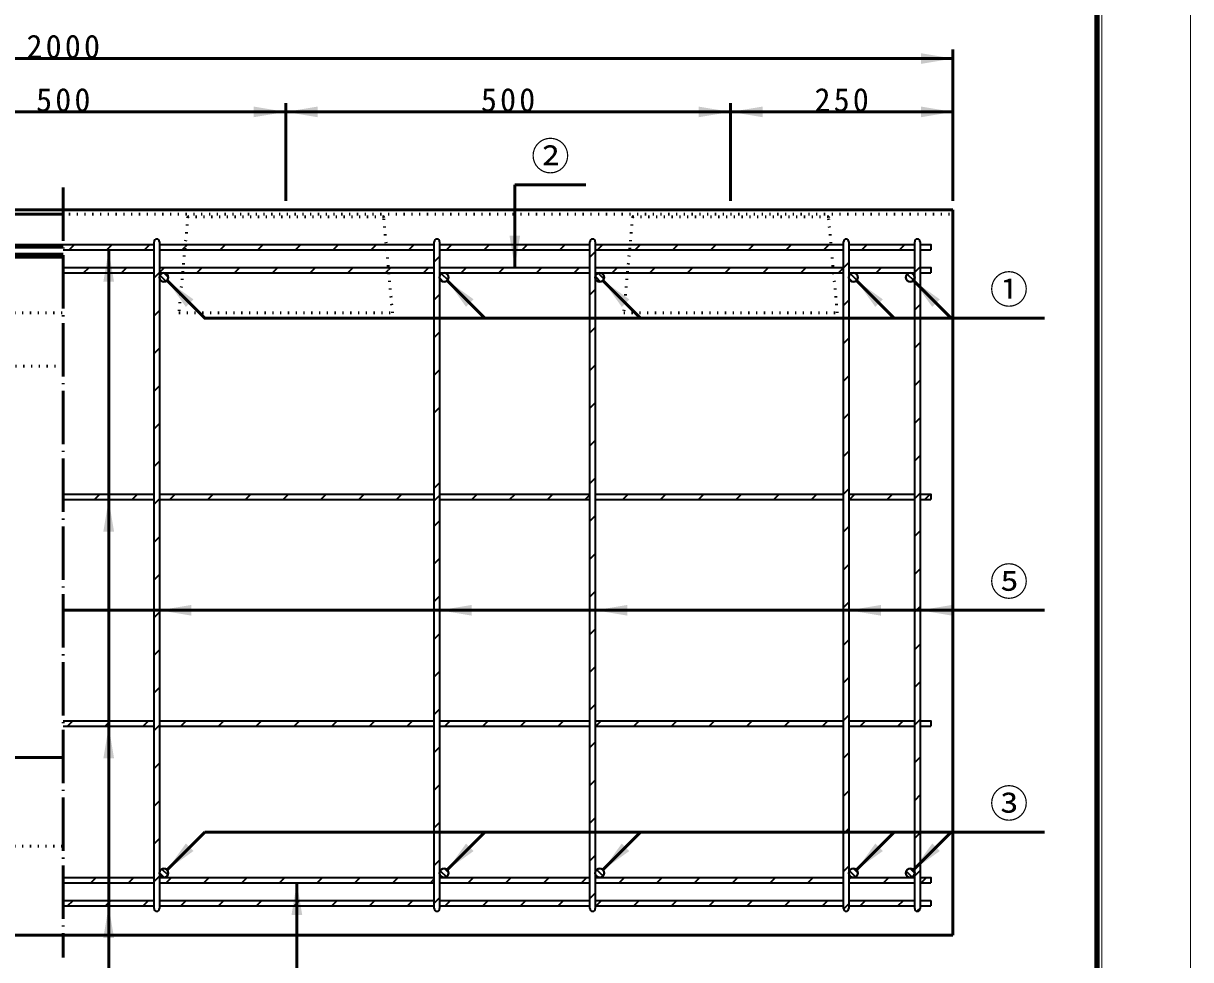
# Model space of a CAD drawing. Units: millimetres, scale not verified. Extents: x -2102 to 2102, y -1485 to 1485.
# Drawn here: x 790 to 2102, y -670 to 383 of the extents above; entities that cross this region are included whole.
import ezdxf
from ezdxf.enums import TextEntityAlignment as Align

# ---------------------------------------------------------------- set-up
doc = ezdxf.new("R2010")
doc.units = ezdxf.units.MM
doc.header["$LTSCALE"] = 5
doc.linetypes.add('DOTTED', pattern=[1.75, 0.25, -1.5])
doc.linetypes.add('LONG_DASHED_DOTTED', pattern=[15.25, 12, -1.5, 0.25, -1.5])
doc.layers.add('0-0_V-nasSTD', color=7, linetype='Continuous', lineweight=35)
doc.layers.add('0-1_0', color=7, linetype='Continuous', lineweight=50)
doc.styles.add('ＭＳ ゴシック', font='')
doc.styles.get('ＭＳ ゴシック').set_extended_font_data('MS Gothic')

msp = doc.modelspace()

# ---------------------------------------------------------------- linework, layer by layer
at = {"layer": '0-0_V-nasSTD', "lineweight": 50}
for p, q in [((1342.776, 201.829), (1342.776, 108.782)), ((886.276, -725.173), (886.276, 128.827)), ((1309.238, 51.82), (1266.812, 94.246)), ((1484.238, 51.82), (1441.812, 94.246)), ((1769.238, 51.82), (1726.812, 94.246)), ((1833.238, 51.82), (1790.812, 94.246)), ((1938.276, -276.673), (835.276, -276.673)), ((994.238, -526.251), (951.812, -568.677)), ((1938.276, -526.251), (994.238, -526.251)), ((1309.238, -526.251), (1266.812, -568.677)), ((1484.238, -526.251), (1441.812, -568.677)), ((1769.238, -526.251), (1726.812, -568.677)), ((1833.238, -526.251), (1790.812, -568.677)), ((1097.776, -725.173), (1097.776, -583.213))]:
    msp.add_line(p, q, dxfattribs=at)
at = {"layer": '0-0_V-nasSTD'}
for p, q in [((943.894, 100.19), (950.684, 93.4)), ((948.374, 102.781), (953.275, 97.88)), ((1258.364, 96.847), (1262.341, 92.87)), ((1260.406, 101.876), (1267.37, 94.912)), ((1433.35, 98.638), (1439.132, 92.855)), ((1436.575, 102.483), (1442.978, 96.081)), ((1718.488, 96.343), (1721.837, 92.993)), ((1720.188, 101.714), (1727.208, 94.693)), ((1782.698, 95.772), (1785.267, 93.203)), ((1783.991, 101.55), (1791.045, 94.496)), ((943.283, -571.955), (948.533, -577.206)), ((946.106, -567.708), (952.781, -574.382)), ((1259.056, -569.531), (1265.958, -576.433)), ((1263.841, -567.245), (1268.244, -571.648)), ((1433.949, -574.718), (1435.771, -576.54)), ((1434.862, -568.56), (1441.929, -575.627)), ((1718.914, -569.769), (1725.72, -576.575)), ((1723.431, -567.215), (1728.274, -572.058)), ((1782.79, -570.005), (1789.484, -576.699)), ((1787.072, -567.217), (1792.272, -572.416))]:
    msp.add_line(p, q, dxfattribs=at)
at = {"layer": '0-0_V-nasSTD', "lineweight": 18}
for points in [[(-2102.5, -1485), (-2102.5, 1485), (2102.5, 1485), (2102.5, -1485)], [(-2002.5, -1385), (-2002.5, 1385), (2002.5, 1385), (2002.5, -1385)]]:
    msp.add_lwpolyline(points, close=True, dxfattribs=at)
at = {"layer": '0-0_V-nasSTD', "lineweight": 100}
msp.add_lwpolyline([(1997.5, -1380), (1997.5, 1380), (-1997.5, 1380)], dxfattribs=at)
at = {"layer": '0-0_V-nasSTD', "lineweight": 50}
msp.add_lwpolyline([(1938.276, 51.82), (994.238, 51.82), (951.812, 94.246)], dxfattribs=at)
at = {"layer": '0-0_V-nasSTD'}
for centre, start, end in [((948.276, 97.782), 90, 180), ((948.276, 97.782), 180, 90), ((1263.276, 97.782), 90, 180), ((1263.276, 97.782), 180, 90), ((1438.276, 97.782), 90, 180), ((1438.276, 97.782), 180, 90), ((1723.276, 97.782), 90, 180), ((1723.276, 97.782), 180, 90), ((1787.276, 97.782), 90, 0), ((1787.276, 97.782), 0, 90), ((948.276, -572.213), 270, 180), ((948.276, -572.213), 180, 270), ((1263.276, -572.213), 270, 180), ((1263.276, -572.213), 180, 270), ((1438.276, -572.213), 270, 180), ((1438.276, -572.213), 180, 270), ((1723.276, -572.213), 270, 180), ((1723.276, -572.213), 180, 242.15429), ((1723.276, -572.213), 242.15429, 270), ((1787.276, -572.213), 0, 270), ((1787.276, -572.213), 270, 0)]:
    msp.add_arc(centre, 5, start, end, dxfattribs=at)
for points in [[(1799.276, 337.874), (1799.276, 349.874), (1835.276, 343.874)], [(1049.276, 277.874), (1049.276, 289.874), (1085.276, 283.874)], [(1085.276, 283.874), (1121.276, 277.874), (1121.276, 289.874)], [(1549.276, 277.874), (1549.276, 289.874), (1585.276, 283.874)], [(1585.276, 283.874), (1621.276, 277.874), (1621.276, 289.874)], [(1799.276, 277.874), (1799.276, 289.874), (1835.276, 283.874)], [(1336.776, 144.782), (1342.776, 108.782), (1348.776, 144.782)], [(880.276, 92.827), (886.276, 128.827), (892.276, 92.827)], [(951.812, 94.246), (973.025, 64.547), (981.51, 73.033)], [(1266.812, 94.246), (1288.025, 64.547), (1296.51, 73.033)], [(1441.812, 94.246), (1463.025, 64.547), (1471.51, 73.033)], [(1726.812, 94.246), (1748.025, 64.547), (1756.51, 73.033)], [(1790.812, 94.246), (1812.025, 64.547), (1820.51, 73.033)], [(880.276, -188.173), (886.276, -152.173), (892.276, -188.173)], [(943.276, -276.673), (979.276, -282.673), (979.276, -270.673)], [(1258.276, -276.673), (1294.276, -282.673), (1294.276, -270.673)], [(1433.276, -276.673), (1469.276, -282.673), (1469.276, -270.673)], [(1718.276, -276.673), (1754.276, -282.673), (1754.276, -270.673)], [(1798.276, -276.673), (1834.276, -282.673), (1834.276, -270.673)], [(880.276, -443.173), (886.276, -407.173), (892.276, -443.173)], [(951.812, -568.677), (973.025, -538.979), (981.51, -547.464)], [(1266.812, -568.677), (1288.025, -538.979), (1296.51, -547.464)], [(1441.812, -568.677), (1463.025, -538.979), (1471.51, -547.464)], [(1726.812, -568.677), (1748.025, -538.979), (1756.51, -547.464)], [(1790.812, -568.677), (1812.025, -538.979), (1820.51, -547.464)], [(1091.776, -619.213), (1097.776, -583.213), (1103.776, -619.213)], [(880.276, -645.173), (886.276, -609.173), (892.276, -645.173)]]:
    msp.add_solid(points, dxfattribs=at)
at = {"layer": '0-1_0'}
for p, q in [((-164.724, 343.874), (1835.276, 343.874)), ((1835.276, 183.874), (1835.276, 353.874)), ((1085.276, 183.874), (1085.276, 293.874)), ((1585.276, 183.874), (1585.276, 293.874)), ((585.276, 283.874), (1085.276, 283.874)), ((1085.276, 283.874), (1585.276, 283.874)), ((1585.276, 283.874), (1835.276, 283.874)), ((1342.776, 201.829), (1422.776, 201.829)), ((-164.724, 173.874), (1835.276, 173.874)), ((1835.276, 173.874), (1835.276, -642.126)), ((-164.724, 168.874), (835.276, 168.874)), ((-164.724, 133.889), (835.276, 133.889)), ((-164.724, 131.874), (835.276, 131.874)), ((-164.724, 123.874), (835.276, 123.874)), ((-164.724, 120.516), (835.276, 120.516)), ((-44.724, -442.126), (835.276, -442.126)), ((-164.724, -642.126), (1835.276, -642.126))]:
    msp.add_line(p, q, dxfattribs=at)
at = {"layer": '0-1_0', "linetype": 'LONG_DASHED_DOTTED'}
msp.add_line((835.276, 198.874), (835.276, -667.126), dxfattribs=at)
at = {"layer": '0-1_0', "linetype": 'DOTTED'}
for p, q in [((-164.724, 168.874), (1835.276, 168.874)), ((975.276, 165.874), (965.276, 57.874)), ((975.276, 165.874), (972.276, 168.874)), ((1205.276, 57.874), (1195.276, 165.874)), ((1475.276, 165.874), (1465.276, 57.874)), ((1475.276, 165.874), (1472.276, 168.874)), ((1705.276, 57.874), (1695.276, 165.874)), ((-164.724, 57.874), (835.276, 57.874)), ((965.276, 57.874), (1205.276, 57.874)), ((1465.276, 57.874), (1705.276, 57.874)), ((835.276, -2.126), (-164.724, -2.126)), ((-164.724, -542.126), (835.276, -542.126))]:
    msp.add_line(p, q, dxfattribs=at)
at = {"layer": '0-1_0', "lineweight": 35}
for p, q in [((835.276, 134.827), (937.276, 134.827)), ((841.75, 128.827), (847.75, 134.827)), ((884.177, 128.827), (890.177, 134.827)), ((926.603, 128.827), (932.603, 134.827)), ((937.276, -612.173), (937.276, 137.827)), ((943.276, 137.827), (943.276, -612.173)), ((943.276, 134.827), (1252.276, 134.827)), ((969.03, 128.827), (972.133, 131.931)), ((975.03, 134.827), (972.133, 131.931)), ((1011.456, 128.827), (1017.456, 134.827)), ((1053.882, 128.827), (1059.882, 134.827)), ((1096.309, 128.827), (1102.309, 134.827)), ((1138.735, 128.827), (1144.735, 134.827)), ((1181.162, 128.827), (1187.162, 134.827)), ((1223.588, 128.827), (1229.588, 134.827)), ((1252.276, -612.173), (1252.276, 137.827)), ((1258.276, 137.827), (1258.276, -612.173)), ((1258.276, 134.827), (1427.276, 134.827)), ((1266.014, 128.827), (1272.014, 134.827)), ((1308.441, 128.827), (1314.441, 134.827)), ((1350.867, 128.827), (1356.867, 134.827)), ((1393.294, 128.827), (1399.294, 134.827)), ((1427.276, -612.173), (1427.276, 137.827)), ((1433.276, 137.827), (1433.276, -612.173)), ((1433.276, 134.827), (1712.276, 134.827)), ((1441.72, 134.827), (1435.72, 128.827)), ((1484.146, 134.827), (1478.146, 128.827)), ((1526.573, 134.827), (1520.573, 128.827)), ((1568.999, 134.827), (1562.999, 128.827)), ((1605.426, 128.827), (1611.426, 134.827)), ((1647.852, 128.827), (1653.852, 134.827)), ((1690.278, 128.827), (1696.278, 134.827)), ((1712.276, -612.173), (1712.276, 137.827)), ((1718.276, 137.827), (1718.276, -612.173)), ((1718.276, 134.827), (1792.276, 134.827)), ((1732.705, 128.827), (1738.705, 134.827)), ((1775.131, 128.827), (1781.131, 134.827)), ((1792.276, -612.173), (1792.276, 137.827)), ((1798.276, 137.827), (1798.276, -612.173)), ((835.276, 128.827), (937.276, 128.827)), ((943.276, 128.827), (1252.276, 128.827)), ((1258.276, 121.089), (1252.276, 115.089)), ((1258.276, 128.827), (1427.276, 128.827)), ((1433.276, 126.383), (1427.276, 120.383)), ((1433.276, 128.827), (1712.276, 128.827)), ((1718.276, 128.827), (1792.276, 128.827)), ((1798.276, 128.827), (1810.276, 128.827)), ((835.276, 108.782), (937.276, 108.782)), ((858.131, 102.782), (864.131, 108.782)), ((900.558, 102.782), (906.558, 108.782)), ((943.276, 108.782), (1252.276, 108.782)), ((948.984, 108.782), (943.276, 103.074)), ((991.41, 108.782), (985.41, 102.782)), ((1027.837, 102.782), (1033.837, 108.782)), ((1070.263, 102.782), (1076.263, 108.782)), ((1112.69, 102.782), (1118.69, 108.782)), ((1155.116, 102.782), (1161.116, 108.782)), ((1197.542, 102.782), (1200.815, 106.054)), ((1203.542, 108.782), (1200.815, 106.054)), ((1239.969, 102.782), (1245.969, 108.782)), ((1258.276, 108.782), (1427.276, 108.782)), ((1282.395, 102.782), (1288.395, 108.782)), ((1324.822, 102.782), (1330.822, 108.782)), ((1367.248, 102.782), (1373.248, 108.782)), ((1409.674, 102.782), (1415.674, 108.782)), ((1433.276, 108.782), (1712.276, 108.782)), ((1452.101, 102.782), (1458.101, 108.782)), ((1500.527, 108.782), (1494.527, 102.782)), ((1542.954, 108.782), (1536.954, 102.782)), ((1579.38, 102.782), (1585.38, 108.782)), ((1621.807, 102.782), (1627.807, 108.782)), ((1664.233, 102.782), (1670.233, 108.782)), ((1706.659, 102.782), (1712.276, 108.398)), ((1718.276, 114.398), (1712.276, 108.398)), ((1718.276, 108.782), (1792.276, 108.782)), ((1749.086, 102.782), (1755.086, 108.782)), ((1798.276, 109.545), (1792.276, 103.545)), ((835.276, 102.782), (937.276, 102.782)), ((943.276, 103.074), (937.276, 97.074)), ((943.276, 102.782), (1252.276, 102.782)), ((1258.276, 102.782), (1427.276, 102.782)), ((1433.276, 102.782), (1712.276, 102.782)), ((1718.276, 102.782), (1792.276, 102.782)), ((1791.512, 102.782), (1792.276, 103.545)), ((1798.276, 102.827), (1810.276, 102.827)), ((1433.276, 83.957), (1427.276, 77.957)), ((1258.276, 78.662), (1252.276, 72.662)), ((1718.276, 71.972), (1712.276, 65.972)), ((1798.276, 67.119), (1792.276, 61.119)), ((943.276, 60.647), (937.276, 54.647)), ((1433.276, 41.53), (1427.276, 35.53)), ((1258.276, 36.236), (1252.276, 30.236)), ((1718.276, 29.545), (1712.276, 23.545)), ((943.276, 18.221), (937.276, 12.221)), ((1798.276, 24.693), (1792.276, 18.693)), ((1258.276, -6.19), (1252.276, -12.19)), ((1433.276, -0.896), (1427.276, -6.896)), ((1718.276, -12.881), (1712.276, -18.881)), ((943.276, -24.206), (937.276, -30.206)), ((1798.276, -17.734), (1792.276, -23.734)), ((1258.276, -48.617), (1252.276, -54.617)), ((1433.276, -43.322), (1427.276, -49.322)), ((1718.276, -55.307), (1712.276, -61.307)), ((1798.276, -60.16), (1792.276, -66.16)), ((943.276, -66.632), (937.276, -72.632)), ((1433.276, -85.749), (1427.276, -91.749)), ((1718.276, -97.734), (1712.276, -103.734)), ((1798.276, -102.587), (1792.276, -108.587)), ((943.276, -109.058), (937.276, -115.058)), ((1433.276, -128.175), (1427.276, -134.175)), ((1258.276, -133.47), (1252.276, -139.47)), ((1718.276, -140.16), (1712.276, -146.16)), ((835.276, -146.173), (937.276, -146.173)), ((835.276, -152.173), (937.276, -152.173)), ((870.309, -152.173), (876.309, -146.173)), ((912.735, -152.173), (918.735, -146.173)), ((943.276, -151.485), (937.276, -157.485)), ((943.276, -146.173), (1252.276, -146.173)), ((943.276, -152.173), (1252.276, -152.173)), ((961.162, -146.173), (955.162, -152.173)), ((997.588, -152.173), (1003.588, -146.173)), ((1040.014, -152.173), (1046.014, -146.173)), ((1082.441, -152.173), (1088.441, -146.173)), ((1124.867, -152.173), (1130.867, -146.173)), ((1167.294, -152.173), (1173.294, -146.173)), ((1209.72, -152.173), (1215.72, -146.173)), ((1252.146, -152.173), (1252.276, -152.043)), ((1258.276, -147.651), (1252.276, -153.651)), ((1258.276, -146.173), (1427.276, -146.173)), ((1258.276, -152.173), (1427.276, -152.173)), ((1294.573, -152.173), (1300.573, -146.173)), ((1336.999, -152.173), (1342.999, -146.173)), ((1379.426, -152.173), (1385.426, -146.173)), ((1421.852, -152.173), (1427.276, -146.749)), ((1433.276, -146.173), (1712.276, -146.173)), ((1433.276, -152.173), (1712.276, -152.173)), ((1464.278, -152.173), (1470.278, -146.173)), ((1506.705, -152.173), (1512.705, -146.173)), ((1549.131, -152.173), (1555.131, -146.173)), ((1591.558, -152.173), (1597.558, -146.173)), ((1633.984, -152.173), (1639.984, -146.173)), ((1676.41, -152.173), (1682.41, -146.173)), ((1718.276, -146.173), (1792.276, -146.173)), ((1718.276, -152.173), (1792.276, -152.173)), ((1718.837, -152.173), (1724.837, -146.173)), ((1761.263, -152.173), (1767.263, -146.173)), ((1798.276, -145.013), (1792.276, -151.013)), ((1798.276, -152.173), (1810.276, -152.173)), ((1803.69, -152.173), (1809.69, -146.173)), ((1258.276, -175.896), (1252.276, -181.896)), ((1433.276, -170.602), (1427.276, -176.602)), ((1718.276, -182.587), (1712.276, -188.587)), ((943.276, -193.911), (937.276, -199.911)), ((1798.276, -187.439), (1792.276, -193.439)), ((1258.276, -218.322), (1252.276, -224.322)), ((1433.276, -213.028), (1427.276, -219.028)), ((1718.276, -225.013), (1712.276, -231.013)), ((1798.276, -229.866), (1792.276, -235.866)), ((943.276, -236.338), (937.276, -242.338)), ((1258.276, -260.749), (1252.276, -266.749)), ((1433.276, -255.455), (1427.276, -261.455)), ((1718.276, -267.439), (1712.276, -273.439)), ((1798.276, -272.292), (1792.276, -278.292)), ((943.276, -278.764), (937.276, -284.764)), ((1433.276, -297.881), (1427.276, -303.881)), ((1258.276, -303.175), (1252.276, -309.175)), ((1718.276, -309.866), (1712.276, -315.866)), ((1798.276, -314.719), (1792.276, -320.719)), ((943.276, -321.19), (937.276, -327.19)), ((1433.276, -340.307), (1427.276, -346.307)), ((1258.276, -345.602), (1252.276, -351.602)), ((1718.276, -352.292), (1712.276, -358.292)), ((943.276, -363.617), (937.276, -369.617)), ((1798.276, -357.145), (1792.276, -363.145)), ((1258.276, -388.028), (1252.276, -394.028)), ((1433.276, -382.734), (1427.276, -388.734)), ((835.276, -401.173), (937.276, -401.173)), ((840.014, -407.173), (846.014, -401.173)), ((882.441, -407.173), (888.441, -401.173)), ((924.867, -407.173), (930.867, -401.173)), ((943.276, -406.043), (937.276, -412.043)), ((943.276, -401.173), (1252.276, -401.173)), ((967.294, -407.173), (973.294, -401.173)), ((1009.72, -407.173), (1015.72, -401.173)), ((1052.146, -407.173), (1058.146, -401.173)), ((1094.573, -407.173), (1100.573, -401.173)), ((1136.999, -407.173), (1142.999, -401.173)), ((1179.426, -407.173), (1185.426, -401.173)), ((1221.852, -407.173), (1227.852, -401.173)), ((1258.276, -401.173), (1427.276, -401.173)), ((1264.278, -407.173), (1270.278, -401.173)), ((1306.705, -407.173), (1312.705, -401.173)), ((1349.131, -407.173), (1355.131, -401.173)), ((1391.558, -407.173), (1397.558, -401.173)), ((1433.276, -401.173), (1712.276, -401.173)), ((1433.984, -407.173), (1439.984, -401.173)), ((1476.41, -407.173), (1482.41, -401.173)), ((1518.837, -407.173), (1524.837, -401.173)), ((1561.263, -407.173), (1567.263, -401.173)), ((1603.69, -407.173), (1609.69, -401.173)), ((1646.116, -407.173), (1652.116, -401.173)), ((1688.543, -407.173), (1694.543, -401.173)), ((1718.276, -394.719), (1712.276, -400.719)), ((1718.276, -401.173), (1792.276, -401.173)), ((1730.969, -407.173), (1736.969, -401.173)), ((1773.395, -407.173), (1779.395, -401.173)), ((1798.276, -399.571), (1792.276, -405.571)), ((835.276, -407.173), (937.276, -407.173)), ((943.276, -407.173), (1252.276, -407.173)), ((1258.276, -407.173), (1427.276, -407.173)), ((1433.276, -407.173), (1712.276, -407.173)), ((1718.276, -407.173), (1792.276, -407.173)), ((1798.276, -407.173), (1810.276, -407.173)), ((1258.276, -430.455), (1252.276, -436.455)), ((1433.276, -425.16), (1427.276, -431.16)), ((1718.276, -437.145), (1712.276, -443.145)), ((1798.276, -441.998), (1792.276, -447.998)), ((943.276, -448.47), (937.276, -454.47)), ((1433.276, -467.587), (1427.276, -473.587)), ((1258.276, -472.881), (1252.276, -478.881)), ((1718.276, -479.571), (1712.276, -485.571)), ((1798.276, -484.424), (1792.276, -490.424)), ((943.276, -490.896), (937.276, -496.896)), ((1433.276, -510.013), (1427.276, -516.013)), ((1258.276, -515.307), (1252.276, -521.307)), ((1718.276, -521.998), (1712.276, -527.998)), ((943.276, -533.322), (937.276, -539.322)), ((1798.276, -526.851), (1792.276, -532.851)), ((1258.276, -557.734), (1252.276, -563.734)), ((1433.276, -552.439), (1427.276, -558.439)), ((835.276, -577.213), (937.276, -577.213)), ((866.107, -583.213), (872.107, -577.213)), ((908.533, -583.213), (914.533, -577.213)), ((943.276, -575.749), (937.276, -581.749)), ((943.276, -577.213), (1252.276, -577.213)), ((956.96, -577.213), (950.96, -583.213)), ((999.386, -577.213), (993.386, -583.213)), ((1035.812, -583.213), (1041.812, -577.213)), ((1078.239, -583.213), (1084.239, -577.213)), ((1120.665, -583.213), (1126.665, -577.213)), ((1163.092, -583.213), (1169.092, -577.213)), ((1205.518, -583.213), (1211.518, -577.213)), ((1258.276, -577.213), (1427.276, -577.213)), ((1290.371, -583.213), (1296.371, -577.213)), ((1332.797, -583.213), (1338.797, -577.213)), ((1375.224, -583.213), (1381.224, -577.213)), ((1417.65, -583.213), (1423.65, -577.213)), ((1433.276, -577.213), (1712.276, -577.213)), ((1460.076, -583.213), (1466.076, -577.213)), ((1502.503, -583.213), (1508.503, -577.213)), ((1544.929, -583.213), (1550.929, -577.213)), ((1587.356, -583.213), (1593.356, -577.213)), ((1629.782, -583.213), (1635.782, -577.213)), ((1672.208, -583.213), (1678.208, -577.213)), ((1718.276, -564.424), (1712.276, -570.424)), ((1718.276, -577.213), (1792.276, -577.213)), ((1718.276, -579.571), (1720.635, -577.213)), ((1757.061, -583.213), (1763.061, -577.213)), ((1798.276, -569.277), (1792.276, -575.277)), ((1799.527, -583.173), (1805.527, -577.173)), ((835.276, -583.213), (937.276, -583.213)), ((943.276, -583.213), (1252.276, -583.213)), ((1247.944, -583.213), (1252.276, -578.881)), ((1258.276, -583.213), (1427.276, -583.213)), ((1433.276, -583.213), (1712.276, -583.213)), ((1718.276, -583.213), (1792.276, -583.213)), ((1798.276, -583.173), (1810.276, -583.173)), ((835.276, -603.173), (937.276, -603.173)), ((840.146, -609.173), (846.146, -603.173)), ((882.573, -609.173), (888.573, -603.173)), ((924.999, -609.173), (930.999, -603.173)), ((943.276, -603.173), (1252.276, -603.173)), ((973.426, -603.173), (967.426, -609.173)), ((1009.852, -609.173), (1015.852, -603.173)), ((1052.278, -609.173), (1058.278, -603.173)), ((1094.705, -609.173), (1100.705, -603.173)), ((1137.131, -609.173), (1143.131, -603.173)), ((1179.558, -609.173), (1185.558, -603.173)), ((1221.984, -609.173), (1227.984, -603.173)), ((1258.276, -600.16), (1252.276, -606.16)), ((1258.276, -603.173), (1427.276, -603.173)), ((1264.41, -609.173), (1270.41, -603.173)), ((1306.837, -609.173), (1312.837, -603.173)), ((1349.263, -609.173), (1355.263, -603.173)), ((1391.69, -609.173), (1397.69, -603.173)), ((1433.276, -594.866), (1427.276, -600.866)), ((1433.276, -603.173), (1712.276, -603.173)), ((1434.116, -609.173), (1440.116, -603.173)), ((1476.543, -609.173), (1482.543, -603.173)), ((1518.969, -609.173), (1524.969, -603.173)), ((1561.395, -609.173), (1567.395, -603.173)), ((1603.822, -609.173), (1609.822, -603.173)), ((1646.248, -609.173), (1652.248, -603.173)), ((1688.675, -609.173), (1694.675, -603.173)), ((1718.276, -603.173), (1792.276, -603.173)), ((1731.101, -609.173), (1737.101, -603.173)), ((1773.527, -609.173), (1779.527, -603.173)), ((1798.276, -603.173), (1810.276, -603.173)), ((1810.276, -603.173), (1810.276, -609.173)), ((835.276, -609.173), (937.276, -609.173)), ((943.276, -609.173), (1252.276, -609.173)), ((1258.276, -609.173), (1427.276, -609.173)), ((1433.276, -609.173), (1712.276, -609.173)), ((1718.276, -606.851), (1712.276, -612.851)), ((1718.276, -609.173), (1792.276, -609.173)), ((1798.276, -611.703), (1794.839, -615.141)), ((1798.276, -609.173), (1810.276, -609.173))]:
    msp.add_line(p, q, dxfattribs=at)
at = {"layer": '0-1_0', "linetype": 'DOTTED'}
for points in [[(975.276, 165.874), (1195.276, 165.874), (1198.276, 168.874)], [(1475.276, 165.874), (1695.276, 165.874), (1698.276, 168.874)]]:
    msp.add_lwpolyline(points, dxfattribs=at)
at = {"layer": '0-1_0', "lineweight": 35}
for points in [[(1798.276, 134.827), (1810.276, 134.827), (1810.276, 128.827)], [(1798.276, 108.827), (1810.276, 108.827), (1810.276, 102.827)], [(1798.276, -146.173), (1810.276, -146.173), (1810.276, -152.173)], [(1798.276, -401.173), (1810.276, -401.173), (1810.276, -407.173)], [(1798.276, -577.173), (1810.276, -577.173), (1810.276, -583.173)]]:
    msp.add_lwpolyline(points, dxfattribs=at)
for centre in [(948.276, 97.782), (1263.276, 97.782), (1438.276, 97.782), (1723.276, 97.782), (1787.276, 97.782), (948.276, -572.213), (1263.276, -572.213), (1438.276, -572.213), (1723.276, -572.213), (1787.276, -572.213)]:
    msp.add_circle(centre, 5, dxfattribs=at)
for centre, start, end in [((940.276, 137.827), 0, 180), ((1255.276, 137.827), 0, 180), ((1430.276, 137.827), 0, 180), ((1715.276, 137.827), 0, 180), ((1795.276, 137.827), 0, 180), ((940.276, -612.173), 180, 0), ((1255.276, -612.173), 180, 0), ((1430.276, -612.173), 180, 0), ((1715.276, -612.173), 180, 0), ((1795.276, -612.173), 180, 0)]:
    msp.add_arc(centre, 3, start, end, dxfattribs=at)

# ---------------------------------------------------------------- texts
at = {"layer": '0-0_V-nasSTD', "style": 'ＭＳ ゴシック'}
for s, p in [('②', (1361.176, 208.829)), ('①', (1876.676, 58.82)), ('⑤', (1876.676, -269.673)), ('③', (1876.676, -519.251))]:
    msp.add_text(s, height=31.67, dxfattribs=at).set_placement(p, align=Align.BOTTOM_LEFT)
at = {"layer": '0-0_V-nasSTD', "char_height": 26.39, "attachment_point": 7, "style": 'ＭＳ ゴシック'}
for s, insert in [('\\T1.2;2000', (793.876, 343.874)), ('\\T1.2;500', (804.676, 283.874)), ('\\T1.2;500', (1304.676, 283.874)), ('\\T1.2;250', (1679.676, 283.874))]:
    msp.add_mtext(s, dxfattribs=dict(at, insert=insert))

doc.saveas('drawing.dxf')
